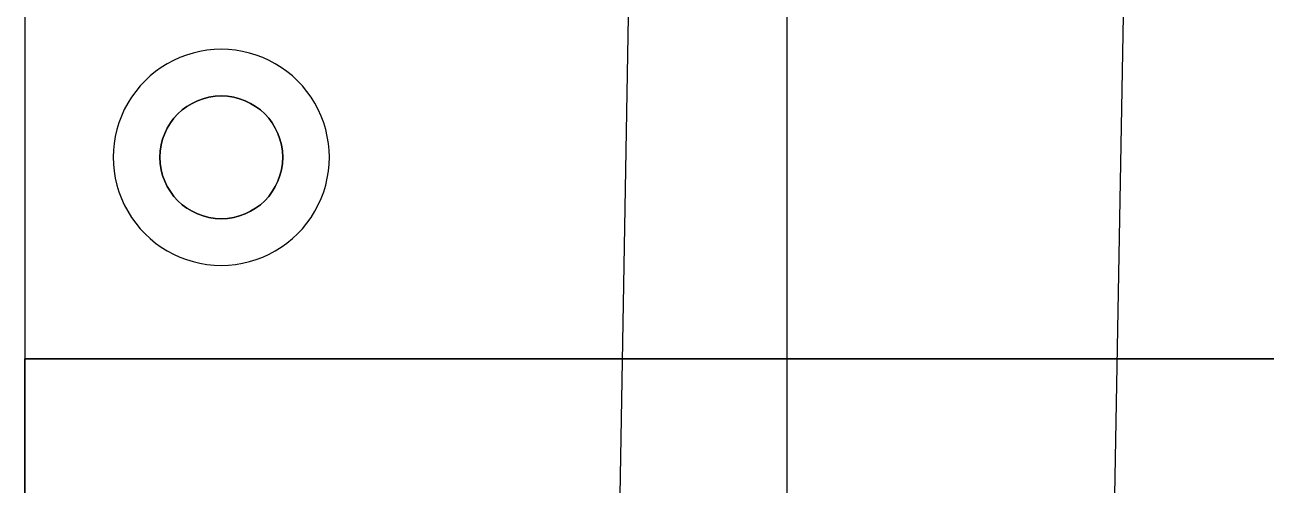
# Model space of a CAD drawing. Header units: millimetres. Extents: x -658 to 1307, y -81 to 472.
# Drawn here: x 841.6 to 892.2, y 36.3 to 55 of the extents above; entities that cross this region are included whole.
import ezdxf

# ---------------------------------------------------------------- set-up
doc = ezdxf.new("R2010")
doc.units = ezdxf.units.MM
doc.layers.get('0').update_dxf_attribs({"true_color": 0xffffff})

# ---------------------------------------------------------------- blocks, each defined once
blk = doc.blocks.new('Difference_3')
for p, q in [((420.32, 886.89, 172.01), (420.32, 56.43, 172.01)), ((420.32, 847.03, 127.01), (420.32, 56.43, 127.01)), ((110, 738.66, 172.01), (110, 0, 172.01)), ((352.36, 358.97, 127.01), (357.31, 636.09, 127.01)), ((352.36, 358.97, 172.01), (357.31, 636.09, 172.01)), ((553.86, 358.97, 127.01), (558.81, 636.09, 127)), ((553.86, 358.97, 172.01), (558.81, 636.09, 172.01)), ((110, 584.49, 50), (110, 414.5, 50)), ((190, 540.53, 127.01), (190, 540.53, 172.01)), ((183.53, 520.68, 49.99), (183.53, 520.68, 127.01)), ((190, 521.53, 49.99), (190, 521.53, 127.01)), ((196.47, 520.68, 49.99), (196.47, 520.68, 127.01)), ((151.89, 518.53, 127.01), (151.89, 518.53, 172.01)), ((177.5, 518.18, 49.99), (177.5, 518.18, 127.01)), ((202.5, 518.18, 49.99), (202.5, 518.18, 127.01)), ((228.11, 518.53, 127.01), (228.11, 518.53, 172.01)), ((172.32, 514.2, 49.99), (172.32, 514.2, 127.01)), ((207.68, 514.2, 49.99), (207.68, 514.2, 127.01)), ((168.35, 509.03, 49.99), (168.35, 509.03, 127.01)), ((211.65, 509.03, 49.99), (211.65, 509.03, 127.01)), ((165.85, 503, 49.99), (165.85, 503, 127.01)), ((214.15, 503, 49.99), (214.15, 503, 127.01)), ((165, 496.53, 49.99), (165, 496.53, 127.01)), ((215, 496.53, 49.99), (215, 496.53, 127.01)), ((165.85, 490.06, 49.99), (165.85, 490.06, 127.01)), ((214.15, 490.06, 49.99), (214.15, 490.06, 127.01)), ((168.35, 484.03, 49.99), (168.35, 484.03, 127.01)), ((211.65, 484.03, 49.99), (211.65, 484.03, 127.01)), ((172.32, 478.85, 49.99), (172.32, 478.85, 127.01)), ((207.68, 478.85, 49.99), (207.68, 478.85, 127.01)), ((151.89, 474.53, 127.01), (151.89, 474.53, 172.01)), ((177.5, 474.88, 49.99), (177.5, 474.88, 127.01)), ((183.53, 472.38, 49.99), (183.53, 472.38, 127.01)), ((190, 471.53, 49.99), (190, 471.53, 127.01)), ((196.47, 472.38, 49.99), (196.47, 472.38, 127.01)), ((202.5, 474.88, 49.99), (202.5, 474.88, 127.01)), ((228.11, 474.53, 127.01), (228.11, 474.53, 172.01)), ((190, 452.53, 127.01), (190, 452.53, 172.01)), ((110, 414.49, -60), (110, 414.5, 50)), ((1082, 414.5, 50), (110, 414.5, 50)), ((110, 414.49, -60), (1082, 414.49, -60)), ((110, 0, -59.98), (110, 414.49, -60))]:
    blk.add_line(p, q)
blk.add_circle((190, 496.53, 49.99), 25)
at = {"extrusion": (-5.84165e-08, 2.49655e-08, -1)}
blk.add_circle((-190, 496.53, -127.01), 25, dxfattribs=at)
for centre, start, end in [((190, 496.53, 127.01), 90, 150), ((190, 496.53, 172.01), 90, 150), ((190, 496.53, 127.01), 30, 90), ((190, 496.53, 172.01), 30, 90), ((190, 496.53, 127.01), 150, 210), ((190, 496.53, 172.01), 150, 210), ((190, 496.53, 127.01), 330, 30), ((190, 496.53, 172.01), 330, 30), ((190, 496.53, 127.01), 210, 270), ((190, 496.53, 172.01), 210, 270), ((190, 496.53, 127.01), 270, 330), ((190, 496.53, 172.01), 270, 330)]:
    blk.add_arc(centre, 44, start, end)

msp = doc.modelspace()

# ---------------------------------------------------------------- block references
at = {"xscale": 0.1, "yscale": 0.1, "zscale": 0.1}
msp.add_blockref('Difference_3', (830.623, 0), dxfattribs=at)

doc.saveas('drawing.dxf')
